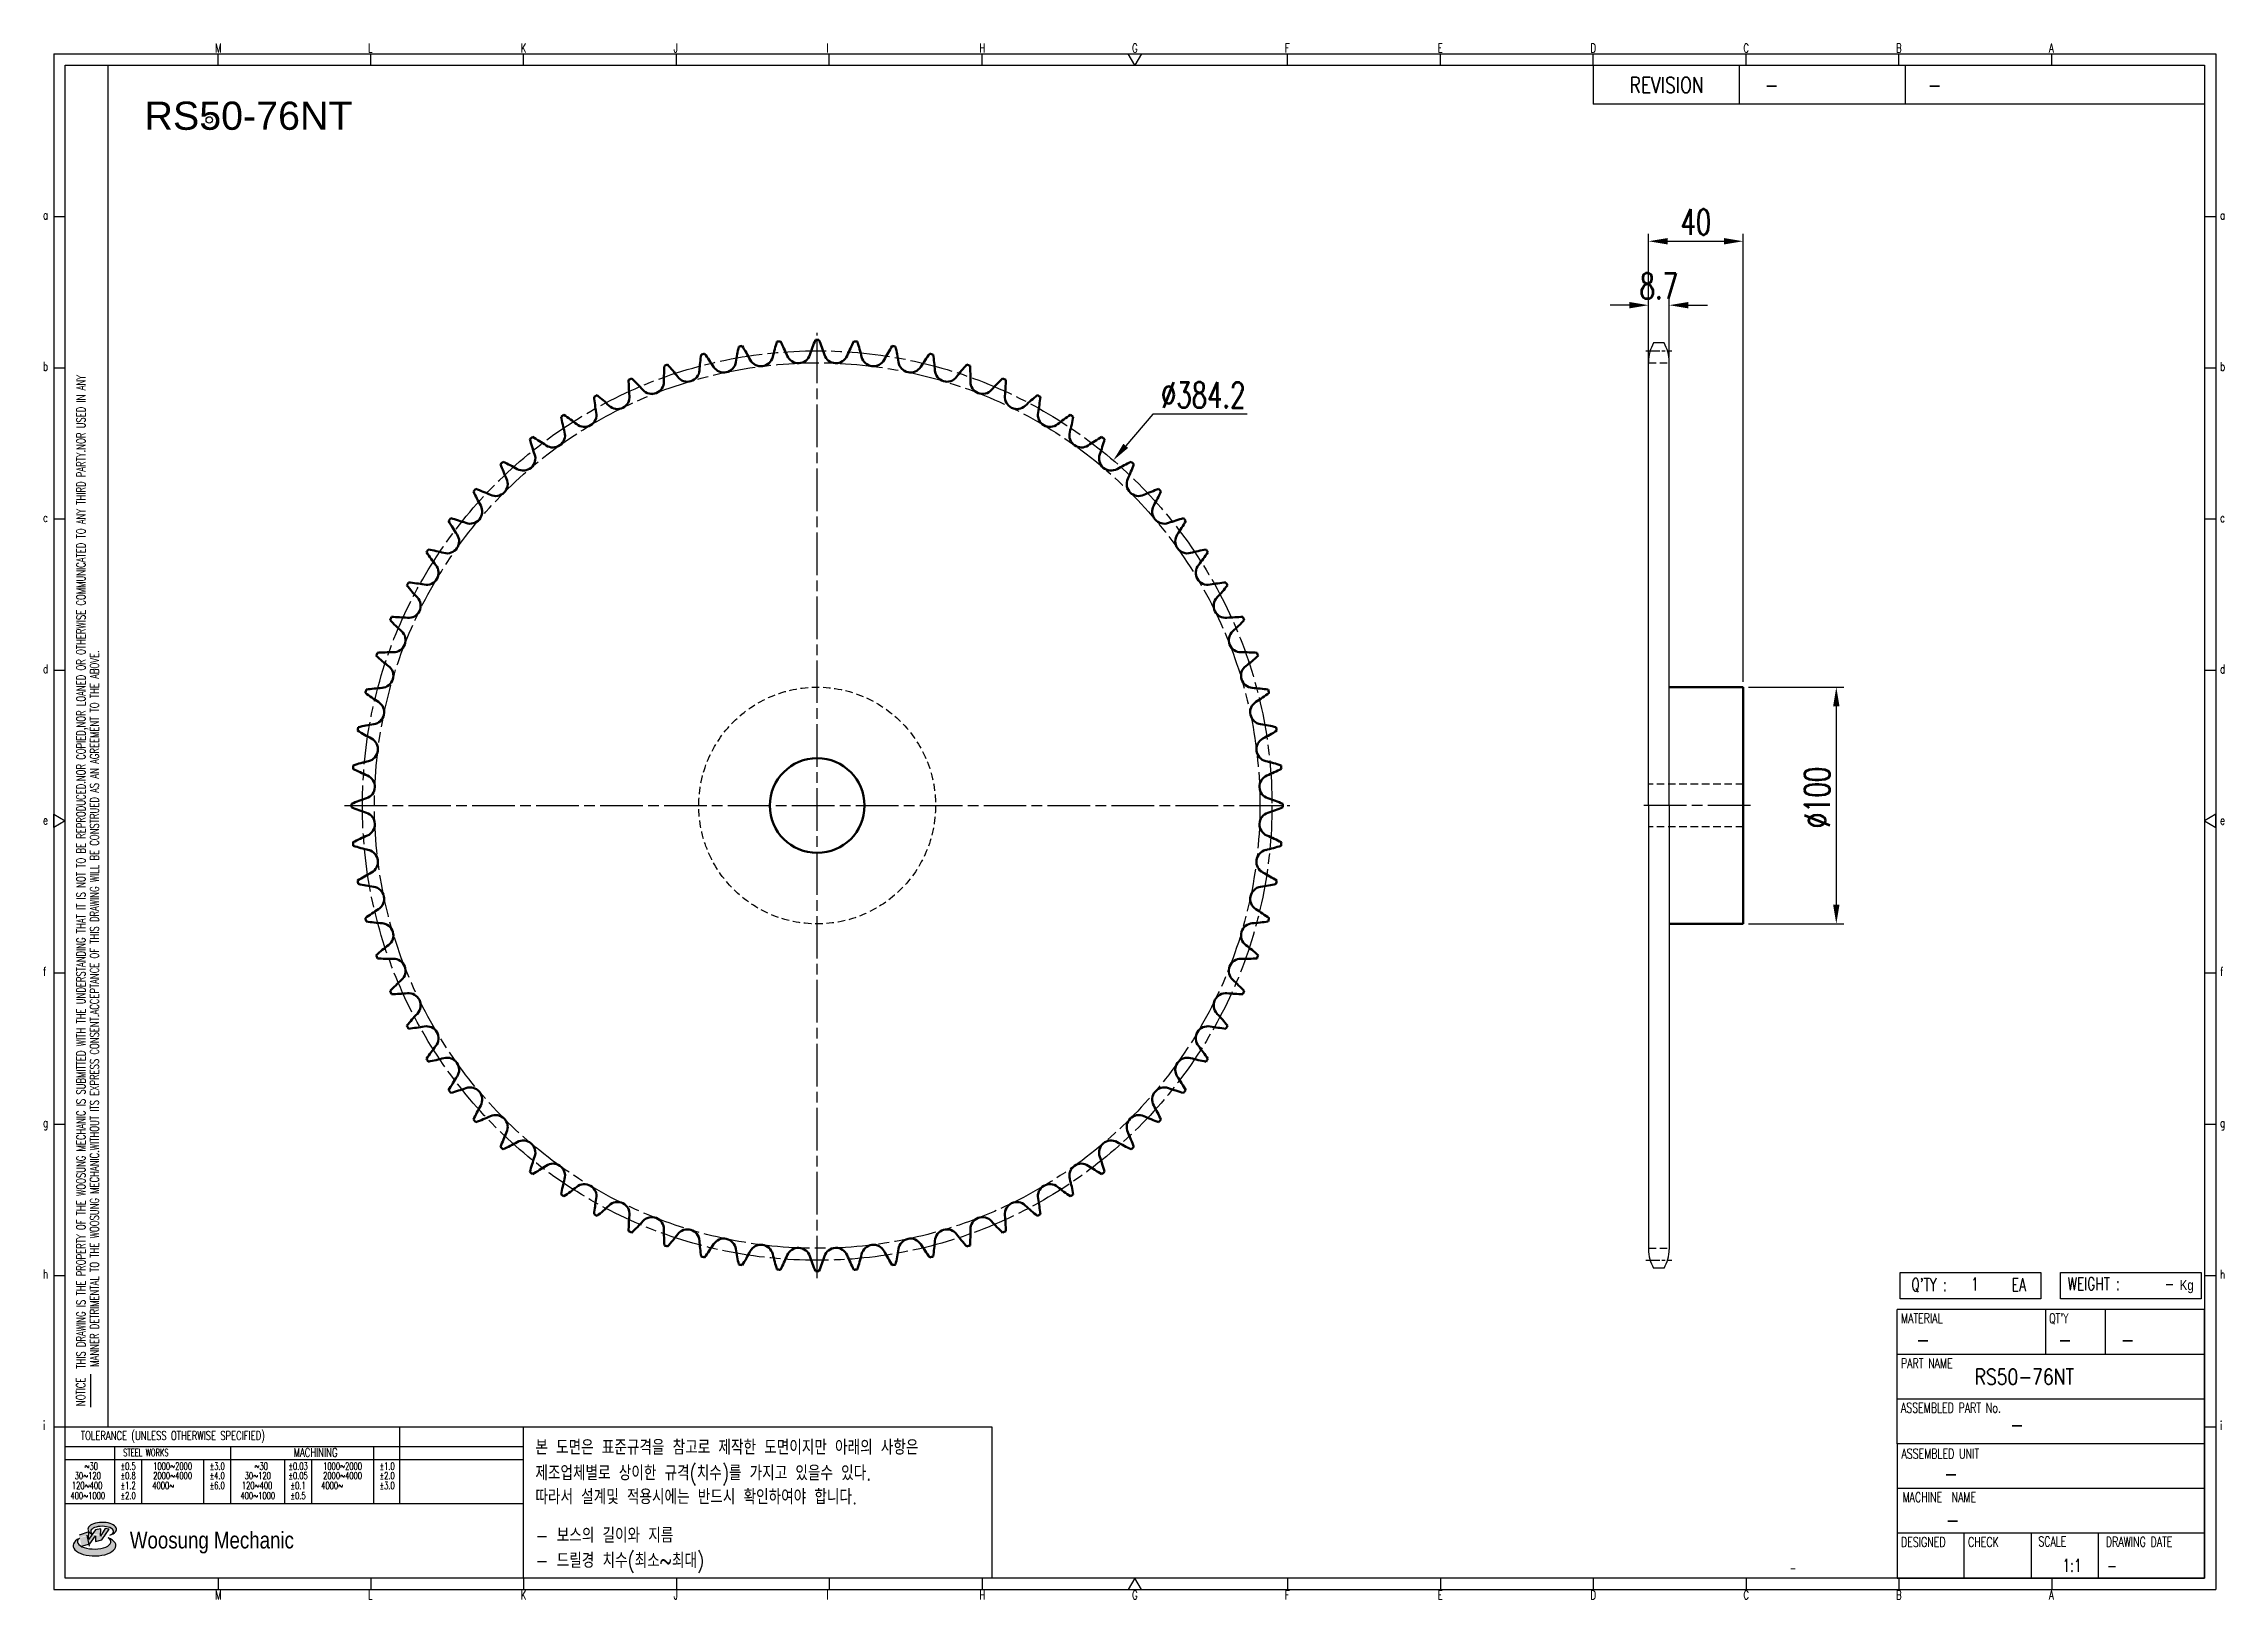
# Model space of a CAD drawing. Header units: millimetres. Extents: x 8305 to 9226, y 4748 to 5405.
import ezdxf
from ezdxf.enums import TextEntityAlignment as Align

# ---------------------------------------------------------------- set-up
doc = ezdxf.new("R2010")
doc.units = ezdxf.units.MM
for name, pattern in [('AM_ISO08W050', [18, 12, -1.5, 3, -1.5]), ('AM_ISO08W050x2', [9, 6, -0.75, 1.5, -0.75]), ('HIDDEN', [9.525, 6.35, -3.175])]:
    doc.linetypes.add(name, pattern=pattern)
for name, color, linetype, lineweight in [('20', 7, 'Continuous', 50), ('22', 30, 'AM_ISO08W050', 25), ('23', 40, 'AM_ISO08W050', 25), ('VIS', 7, 'Continuous', 50)]:
    doc.layers.add(name, color=color, linetype=linetype, lineweight=lineweight)
for name, color, linetype in [('HL', 2, 'HIDDEN'), ('S-DIM', 7, 'Continuous'), ('TITLE', 7, 'Continuous'), ('도면레이아웃', 7, 'Continuous')]:
    doc.layers.add(name, color=color, linetype=linetype)
doc.styles.add('HAN', font='ROMANS.shx', dxfattribs={"width": 0.7, "bigfont": 'whgtxt.shx'})
doc.styles.add('HKD_ST2', font='romans.shx', dxfattribs={"width": 0.7, "height": 4, "bigfont": '@extfont2.shx'})
doc.styles.add('HSG', font='SIMPLEX.shx', dxfattribs={"width": 0.7, "bigfont": 'HSG.shx'})
doc.styles.add('ROMANS', font='romans.shx', dxfattribs={"width": 0.7, "bigfont": 'whgtxt.shx'})
doc.styles.add('SLDTEXTSTYLE4', font='arial.ttf', dxfattribs={"width": 0.8})
doc.styles.get("Standard").update_dxf_attribs({"font": 'arial.ttf'})
doc.dimstyles.new('APP23', dxfattribs={"dimscale": 4.5, "dimtxt": 2.4, "dimasz": 1.8, "dimexe": 0.7, "dimexo": 0.5, "dimgap": 0.6, "dimtad": 1, "dimtoh": 1, "dimdec": 1, "dimrnd": 0.01, "dimzin": 9, "dimdsep": 46, "dimtxsty": 'HSG', "dimcen": 0, "dimclrd": 1, "dimclre": 1, "dimclrt": 256, "dimazin": 2, "dimtp": 1, "dimtm": 1, "dimtfac": 0.5, "dimtdec": 1, "dimtix": 1, "dimtofl": 0, "dimtmove": 0, "dimatfit": 3, "dimfxl": 0, "dimtvp": 1, "dimtolj": 2, "dimlwd": -1, "dimlwe": -1, "dimarcsym": 0})

# ---------------------------------------------------------------- blocks, each defined once
blk = doc.blocks.new('SUYWSHJH')
at = {"layer": '도면레이아웃'}
h = blk.add_hatch(color=10, dxfattribs=at)
h.paths.add_polyline_path([(1.544, 35.177), (1.554, 34.966), (1.779, 35.034), (2.054, 35.422), (1.908, 35.446), (1.728, 35.167), (1.741, 35.439), (1.547, 35.405), (1.292, 35.041), (1.295, 35.33), (0.943, 35.208), (1.03, 34.8), (1.336, 34.885)])
edge = h.paths.add_edge_path()
edge.add_ellipse((1.795, 35.421), major_axis=(-0.53, 0), ratio=0.487785, start_angle=122.36065, end_angle=403.39574)
edge.add_line((1.411, 35.244), (1.419, 35.261))
edge.add_ellipse((1.798, 35.344), major_axis=(-0.423, 0), ratio=0.444396, start_angle=131.58977, end_angle=386.19408, ccw=False)
edge = h.paths.add_edge_path()
edge.add_ellipse((1.512, 34.815), major_axis=(-0.793, 0), ratio=0.480113, start_angle=314.67633, end_angle=590.85213)
edge.add_ellipse((1.501, 34.958), major_axis=(-0.62, 0), ratio=0.43311, start_angle=331.7024, end_angle=574.42495, ccw=False)
for p, q in [((0, 90.118), (80.15, 90.118)), ((0, 90.118), (0, 33.191)), ((6.089, 89.693), (6.089, 90.118)), ((11.753, 89.693), (11.753, 90.118)), ((17.418, 89.693), (17.418, 90.118)), ((23.082, 89.693), (23.082, 90.118)), ((28.746, 89.693), (28.746, 90.118)), ((34.411, 89.693), (34.411, 90.118)), ((45.739, 89.693), (45.739, 90.118)), ((51.404, 89.693), (51.404, 90.118)), ((57.068, 89.693), (57.068, 90.118)), ((62.732, 89.693), (62.732, 90.118)), ((68.397, 89.693), (68.397, 90.118)), ((74.061, 89.693), (74.061, 90.118)), ((80.15, 90.118), (80.15, 33.191)), ((0, 84.085), (0.425, 84.085)), ((79.725, 84.085), (80.15, 84.085)), ((0, 78.478), (0.425, 78.478)), ((79.725, 78.478), (80.15, 78.478)), ((0, 72.87), (0.425, 72.87)), ((79.725, 72.87), (80.15, 72.87)), ((0, 67.262), (0.425, 67.262)), ((79.725, 67.262), (80.15, 67.262)), ((0, 56.047), (0.425, 56.047)), ((79.725, 56.047), (80.15, 56.047)), ((0, 50.439), (0.425, 50.439)), ((79.725, 50.439), (80.15, 50.439)), ((0, 44.832), (0.425, 44.832)), ((79.725, 44.832), (80.15, 44.832)), ((1.377, 39.947), (1.377, 41.174)), ((0, 39.224), (0.425, 39.224)), ((79.725, 39.224), (80.15, 39.224)), ((0, 33.191), (80.15, 33.191)), ((6.089, 33.616), (6.089, 33.191)), ((11.753, 33.616), (11.753, 33.191)), ((17.418, 33.616), (17.418, 33.191)), ((23.082, 33.616), (23.082, 33.191)), ((28.746, 33.616), (28.746, 33.191)), ((34.411, 33.616), (34.411, 33.191)), ((45.739, 33.616), (45.739, 33.191)), ((51.404, 33.616), (51.404, 33.191)), ((57.068, 33.616), (57.068, 33.191)), ((62.732, 33.616), (62.732, 33.191)), ((68.397, 33.616), (68.397, 33.191)), ((74.061, 33.616), (74.061, 33.191))]:
    blk.add_line(p, q)
at = {"color": 2}
for p, q in [((2.017, 39.224), (2.017, 89.693)), ((0.425, 39.224), (17.418, 39.224)), ((12.816, 39.224), (12.816, 36.382)), ((17.418, 33.616), (17.418, 39.224)), ((0.425, 38.487), (17.418, 38.487)), ((0.425, 38.012), (17.418, 38.012)), ((2.257, 38.487), (2.257, 36.382)), ((3.257, 38.012), (3.257, 36.382)), ((5.557, 38.012), (5.557, 36.382)), ((6.557, 38.5), (6.557, 36.382)), ((8.557, 38.012), (8.557, 36.382)), ((9.557, 38.026), (9.557, 36.382)), ((11.857, 38.487), (11.857, 36.382)), ((0.425, 36.382), (17.418, 36.382))]:
    blk.add_line(p, q, dxfattribs=at)
at = {"color": 6, "ltscale": 0.5}
for p, q in [((57.068, 89.693), (57.068, 88.246)), ((62.47, 89.693), (62.47, 88.246)), ((68.635, 89.693), (68.635, 88.246)), ((79.725, 88.246), (57.068, 88.246)), ((68.336, 38.59), (68.336, 43.563)), ((79.725, 43.563), (68.336, 43.563)), ((73.827, 43.563), (73.827, 41.905)), ((76.037, 43.563), (76.037, 41.905)), ((79.725, 38.59), (79.725, 43.563)), ((79.725, 41.905), (68.336, 41.905)), ((79.725, 40.248), (68.336, 40.248)), ((68.336, 38.59), (68.336, 33.616)), ((79.725, 38.59), (68.336, 38.59)), ((79.725, 33.616), (79.725, 38.59)), ((79.725, 36.932), (68.336, 36.932)), ((79.725, 35.274), (68.336, 35.274)), ((70.822, 33.616), (70.822, 35.274)), ((73.309, 33.616), (73.309, 35.274)), ((75.796, 33.616), (75.796, 35.274)), ((68.336, 33.616), (79.725, 33.616))]:
    blk.add_line(p, q, dxfattribs=at)
for points in [[(40.075, 89.693), (39.83, 90.118), (40.32, 90.118)], [(0.425, 89.693), (79.725, 89.693), (79.725, 33.616), (0.425, 33.616)], [(0.425, 61.679), (0, 61.433), (0, 61.924)], [(79.725, 61.679), (80.15, 61.433), (80.15, 61.924)], [(40.075, 33.616), (39.83, 33.191), (40.32, 33.191)]]:
    blk.add_lwpolyline(points, close=True)
at = {"layer": 'TITLE', "color": 20}
for p, q in [((68.449, 43.961), (68.449, 44.936)), ((68.449, 44.936), (73.654, 44.936)), ((73.654, 44.936), (73.654, 43.961)), ((74.39, 43.961), (74.39, 44.936)), ((74.39, 44.936), (79.595, 44.936)), ((79.595, 44.936), (79.595, 43.961)), ((73.654, 43.961), (68.449, 43.961)), ((79.595, 43.961), (74.39, 43.961))]:
    blk.add_line(p, q, dxfattribs=at)
at = {"layer": '도면레이아웃'}
for p, q in [((1.295, 35.33), (0.943, 35.208)), ((1.03, 34.8), (1.336, 34.885)), ((1.224, 35.208), (1.311, 34.8)), ((1.224, 35.208), (1.224, 35.208)), ((1.547, 35.405), (1.292, 35.041)), ((1.292, 35.041), (1.295, 35.33)), ((1.336, 34.885), (1.544, 35.177)), ((1.419, 35.261), (1.411, 35.244)), ((1.544, 35.177), (1.554, 34.966)), ((1.741, 35.439), (1.547, 35.405)), ((1.554, 34.966), (1.779, 35.034)), ((1.908, 35.446), (1.728, 35.167)), ((1.728, 35.167), (1.741, 35.439)), ((1.779, 35.034), (2.054, 35.422)), ((2.054, 35.422), (1.908, 35.446))]:
    blk.add_line(p, q, dxfattribs=at)
for centre, major_axis, ratio, start_param, end_param in [((1.795, 35.421), (-0.53, 0), 0.487785, 2.135596, 7.040584), ((1.512, 34.815), (-0.793, 0), 0.480113, 5.492138, 10.312315), ((1.501, 34.958), (-0.62, 0), 0.43311, 5.789299, 10.025607), ((1.798, 35.344), (-0.423, 0), 0.444396, 2.296675, 6.740358)]:
    blk.add_ellipse(centre, major_axis=major_axis, ratio=ratio, start_param=start_param, end_param=end_param, dxfattribs=at)
at = {"color": 4, "style": 'HKD_ST2', "width": 0.7}
for s, p in [('M', (5.988, 90.164)), ('L', (11.652, 90.164)), ('K', (17.316, 90.164)), ('J', (22.981, 90.164)), ('I', (28.645, 90.164)), ('H', (34.309, 90.164)), ('G', (39.974, 90.164)), ('F', (45.638, 90.164)), ('E', (51.302, 90.164)), ('D', (56.967, 90.164)), ('C', (62.631, 90.164)), ('B', (68.295, 90.164)), ('A', (73.96, 90.164)), ('a', (-0.395, 83.976)), ('a', (80.305, 83.97)), ('b', (-0.395, 78.368)), ('b', (80.305, 78.362)), ('c', (-0.395, 72.76)), ('c', (80.305, 72.754)), ('d', (-0.395, 67.153)), ('d', (80.305, 67.147)), ('e', (-0.395, 61.545)), ('e', (80.305, 61.539)), ('f', (-0.395, 55.937)), ('f', (80.305, 55.931)), ('g', (-0.395, 50.33)), ('g', (80.305, 50.324)), ('h', (-0.395, 44.722)), ('h', (80.305, 44.716)), ('i', (-0.395, 39.114)), ('i', (80.305, 39.108)), ('M', (5.988, 32.824)), ('L', (11.652, 32.824)), ('K', (17.316, 32.824)), ('J', (22.981, 32.824)), ('I', (28.645, 32.824)), ('H', (34.309, 32.824)), ('G', (39.974, 32.824)), ('F', (45.638, 32.824)), ('E', (51.302, 32.824)), ('D', (56.967, 32.824)), ('C', (62.631, 32.824)), ('B', (68.295, 32.824)), ('A', (73.96, 32.824))]:
    blk.add_text(s, height=0.326, dxfattribs=at).set_placement(p)
for s, height, style, width, p in [('REVISION', 0.5806, 'HAN', 0.8, (58.415, 88.664)), ('-', 0.581, 'HAN', 0.8, (63.426, 88.664)), ('-', 0.581, 'HAN', 0.8, (69.468, 88.664)), ("Q'TY : ", 0.4746, 'HKD_ST2', 0.7, (68.857, 44.253)), ('1', 0.475, 'HKD_ST2', 0.7, (71.071, 44.275)), ('EA', 0.4746, 'HKD_ST2', 0.7, (72.578, 44.253)), ('WEIGHT : ', 0.4746, 'HKD_ST2', 0.7, (74.65, 44.286)), ('-', 0.581, 'HAN', 0.8, (69.029, 42.157)), ('-', 0.581, 'HAN', 0.8, (74.289, 42.157)), ('-', 0.581, 'HAN', 0.8, (76.623, 42.157)), ('-', 0.581, 'HAN', 0.8, (72.515, 39.013)), ('-', 0.581, 'HAN', 0.8, (70.067, 37.189)), ('-', 0.581, 'HAN', 0.8, (70.126, 35.48)), ('1:1', 0.4746, 'HKD_ST2', 0.7, (74.458, 33.848)), ('-', 0.475, 'HKD_ST2', 0.7, (76.112, 33.837))]:
    blk.add_text(s, height=height, dxfattribs=dict(style=style, width=width)).set_placement(p)
at = {"color": 6, "style": 'HKD_ST2', "width": 0.7}
for s, p in [(' THIS DRAWING IS THE PROPERTY OF THE WOOSUNG MECHANIC IS SUBMITTED WITH THE UNDERSTANDING THAT IT IS NOT TO BE REPRODUCED.NOR COPIED,NOR LOANED OR OTHERWISE COMMUNICATED TO ANY THIRD PARTY.NOR USED IN ANY', (1.173, 41.217)), ('MANNER DETRIMENTAL TO THE WOOSUNG MECHANIC.WITHOUT ITS EXPRESS CONSENT.ACCEPTANCE OF THIS DRAWING WILL BE CONSTRUED AS AN AGREEMENT TO THE ABOVE.', (1.672, 41.447))]:
    blk.add_text(s, height=0.326266, rotation=90, dxfattribs=at).set_placement(p)
at = {"style": 'HKD_ST2', "width": 0.7}
blk.add_text('-', height=0.475, dxfattribs=at).set_placement((78.613, 44.286), align=Align.RIGHT)
at = {"color": 4, "style": 'HKD_ST2', "width": 0.7}
for s, height, p in [('MATERIAL', 0.3651, (68.474, 43.425)), ("QT'Y", 0.3651, (73.965, 43.425)), ('PART NAME', 0.3651, (68.474, 41.756)), ('ASSEMBLED PART No.', 0.36511, (68.474, 40.109)), ('ASSEMBLED UNIT', 0.36511, (68.49, 38.408)), ('MACHINE  NAME', 0.36511, (68.532, 36.794)), ('DESIGNED', 0.3651, (68.474, 35.136)), ('CHECK', 0.3651, (70.961, 35.136)), ('SCALE', 0.3651, (73.566, 35.153)), ('DRAWING DATE', 0.36511, (76.071, 35.141))]:
    blk.add_text(s, height=height, dxfattribs=at).set_placement(p, align=Align.TOP_LEFT)
at = {"style": 'HKD_ST2', "width": 0.7}
blk.add_text('NOTICE', height=0.3263, rotation=90, dxfattribs=at).set_placement((1.163, 39.988))
for s, height, style, width, p in [('TOLERANCE (UNLESS OTHERWISE SPECIFIED)', 0.32627, 'HKD_ST2', 0.7, (4.417, 38.896)), ('-', 0.326, 'ROMANS', 0.65, (64.469, 33.975))]:
    blk.add_text(s, height=height, dxfattribs=dict(style=style, width=width)).set_placement(p, align=Align.MIDDLE_CENTER)
at = {"color": 4, "style": 'HKD_ST2', "width": 0.7}
for s, height, p in [('STEEL WORKS', 0.26101, (3.416, 38.268)), ('MACHINING', 0.3263, (9.707, 38.27)), ('%%P0.5', 0.261, (2.757, 37.762)), ('%%P0.8', 0.261, (2.757, 37.411)), ('%%P3.0', 0.261, (6.057, 37.762)), ('%%P4.0', 0.261, (6.057, 37.411)), ('%%P0.03', 0.261, (9.057, 37.762)), ('%%P0.05', 0.261, (9.057, 37.411)), ('%%P1.0', 0.261, (12.357, 37.762)), ('%%P2.0', 0.261, (12.357, 37.411)), ('%%P1.2', 0.261, (2.757, 37.045)), ('%%P2.0', 0.261, (2.757, 36.67)), ('%%P6.0', 0.261, (6.057, 37.045)), ('%%P0.1', 0.261, (9.057, 37.045)), ('%%P0.5', 0.261, (9.057, 36.67)), ('%%P3.0', 0.261, (12.357, 37.045))]:
    blk.add_text(s, height=height, dxfattribs=at).set_placement(p, align=Align.MIDDLE)
for s, height, p in [('30%%126120', 0.261, (1.263, 37.411)), ('%%12630', 0.261, (1.389, 37.762)), ('2000%%1264000', 0.26101, (4.407, 37.411)), ('1000%%1262000', 0.26101, (4.407, 37.762)), ('30%%126120', 0.261, (7.563, 37.411)), ('%%12630', 0.261, (7.689, 37.762)), ('2000%%1264000', 0.26101, (10.707, 37.411)), ('1000%%1262000', 0.26101, (10.707, 37.762)), ('400%%1261000', 0.26101, (1.263, 36.67)), ('120%%126400', 0.26101, (1.237, 37.045)), ('4000%%126', 0.261, (4.061, 37.045)), ('400%%1261000', 0.26101, (7.563, 36.67)), ('120%%126400', 0.26101, (7.537, 37.045)), ('4000%%126', 0.261, (10.321, 37.045))]:
    blk.add_text(s, height=height, dxfattribs=at).set_placement(p, align=Align.MIDDLE_CENTER)
at = {"color": 1, "style": 'SLDTEXTSTYLE4', "width": 0.8}
blk.add_text('Woosung Mechanic', height=0.61957, dxfattribs=at).set_placement((2.822, 34.711))
at = {"layer": 'TITLE', "width": 0.8}
blk.add_text('Kg', height=0.3789, dxfattribs=at).set_placement((78.807, 44.286))
blk = doc.blocks.new('*D2')
at = {"layer": 'Defpoints', "color": 0, "transparency": 16777216}
for p in [(8756.96, 5228.63), (8506.84, 4937.07)]:
    blk.add_point(p, dxfattribs=at)
at = {"layer": 'S-DIM', "color": 1, "transparency": 16777216}
for p, q in [((8773.71, 5248.17), (8762.23, 5234.78)), ((8813.49, 5248.17), (8773.71, 5248.17))]:
    blk.add_line(p, q, dxfattribs=at)
blk.add_solid([(8761.21, 5235.66), (8763.26, 5233.9), (8756.96, 5228.63)], dxfattribs=at)
at = {"layer": 'S-DIM', "transparency": 16777216, "insert": (8794.95, 5256.27), "char_height": 10.8, "attachment_point": 5, "style": 'HSG'}
blk.add_mtext('\\A2;∅384.2', dxfattribs=at)
blk = doc.blocks.new('*D3')
at = {"layer": 'Defpoints', "color": 0, "transparency": 16777216}
for p in [(8991.73, 5294.18), (8991.73, 5269.84), (8983.03, 5265.74)]:
    blk.add_point(p, dxfattribs=at)
at = {"layer": 'S-DIM', "color": 1, "transparency": 16777216}
for p, q in [((8983.03, 5267.99), (8983.03, 5297.33)), ((8991.73, 5272.09), (8991.73, 5297.33)), ((8974.93, 5294.18), (8966.83, 5294.18)), ((8999.83, 5294.18), (9007.93, 5294.18))]:
    blk.add_line(p, q, dxfattribs=at)
for points in [[(8974.93, 5295.53), (8974.93, 5292.83), (8983.03, 5294.18)], [(8999.83, 5295.53), (8999.83, 5292.83), (8991.73, 5294.18)]]:
    blk.add_solid(points, dxfattribs=at)
at = {"layer": 'S-DIM', "transparency": 16777216, "insert": (8987.38, 5302.28), "char_height": 10.8, "attachment_point": 5, "style": 'HSG'}
blk.add_mtext('\\A2;8.7', dxfattribs=at)
blk = doc.blocks.new('*D4')
at = {"layer": 'Defpoints', "color": 0, "transparency": 16777216}
for p in [(9023.03, 5321.18), (8983.03, 5265.74), (9023.03, 5132.85)]:
    blk.add_point(p, dxfattribs=at)
at = {"layer": 'S-DIM', "color": 1, "transparency": 16777216}
for p, q in [((8983.03, 5267.99), (8983.03, 5324.33)), ((9023.03, 5135.1), (9023.03, 5324.33)), ((8991.13, 5321.18), (9014.93, 5321.18))]:
    blk.add_line(p, q, dxfattribs=at)
for points in [[(8991.13, 5322.53), (8991.13, 5319.83), (8983.03, 5321.18)], [(9014.93, 5322.53), (9014.93, 5319.83), (9023.03, 5321.18)]]:
    blk.add_solid(points, dxfattribs=at)
at = {"layer": 'S-DIM', "transparency": 16777216, "insert": (9003.03, 5329.28), "char_height": 10.8, "attachment_point": 5, "style": 'HSG'}
blk.add_mtext('\\A2;40', dxfattribs=at)
blk = doc.blocks.new('*D5')
at = {"layer": 'Defpoints', "color": 0, "transparency": 16777216}
for p in [(9023.03, 5132.85), (9023.03, 5032.85), (9062.35, 5032.85)]:
    blk.add_point(p, dxfattribs=at)
at = {"layer": 'S-DIM', "color": 1, "transparency": 16777216}
for p, q in [((9025.28, 5132.85), (9065.5, 5132.85)), ((9062.35, 5124.75), (9062.35, 5040.95)), ((9025.28, 5032.85), (9065.5, 5032.85))]:
    blk.add_line(p, q, dxfattribs=at)
for points in [[(9061, 5124.75), (9063.7, 5124.75), (9062.35, 5132.85)], [(9061, 5040.95), (9063.7, 5040.95), (9062.35, 5032.85)]]:
    blk.add_solid(points, dxfattribs=at)
at = {"layer": 'S-DIM', "transparency": 16777216, "insert": (9054.25, 5086.25), "char_height": 10.8, "attachment_point": 5, "rotation": 90, "style": 'HSG'}
blk.add_mtext('\\A2;%%c100', dxfattribs=at)

msp = doc.modelspace()

# ---------------------------------------------------------------- linework, layer by layer
for p, q in [((8989.61, 5278.24), (8985.16, 5278.24)), ((8983.03, 5082.85), (8983.03, 5270.3)), ((8991.73, 5082.85), (8991.73, 5270.3)), ((8983.03, 5082.85), (8983.03, 4895.4)), ((8991.73, 5082.85), (8991.73, 4895.4)), ((8989.61, 4887.47), (8985.16, 4887.47))]:
    msp.add_line(p, q)
at = {"color": 4}
msp.add_lwpolyline([(8507.91, 4820.5), (8705.72, 4820.5), (8705.72, 4756.6), (8507.91, 4756.6)], close=True, dxfattribs=at)
msp.add_circle((8375.14, 5372.4), 1.38)
for centre, start, end in [((8998.91, 5270.3), 150, 180), ((8975.86, 5270.3), 0, 30), ((8998.91, 4895.4), 180, 210), ((8975.86, 4895.4), 330, 0)]:
    msp.add_arc(centre, 15.87, start, end)
at = {"layer": '20'}
msp.add_circle((8631.9, 5082.85), 20, dxfattribs=at)
for centre, radius, start, end in [((8705.6, 5250.13), 95.1, 162.45691, 166.51316), ((8631.9, 5082.85), 196.67, 94.52236, 94.95132), ((8531.67, 5235.72), 95.1, 22.96053, 27.01677), ((8719.16, 5243.47), 95.1, 157.72007, 161.77632), ((8631.9, 5082.85), 196.67, 89.78552, 90.21448), ((8544.64, 5243.47), 95.1, 18.22368, 22.27993), ((8732.12, 5235.72), 95.1, 152.98323, 157.03947), ((8631.9, 5082.85), 196.67, 85.04868, 85.47764), ((8558.2, 5250.13), 95.1, 13.48684, 17.54309), ((8631.9, 5082.85), 196.67, 108.73289, 109.16185), ((8497.21, 5206.43), 95.1, 37.17105, 41.2273), ((8677.06, 5259.98), 95.1, 171.93059, 175.98684), ((8631.9, 5082.85), 196.67, 103.99605, 104.42501), ((8507.88, 5217.13), 95.1, 32.43421, 36.49046), ((8592.47, 5270.89), 5.13, 212.43421, 351.25), ((8691.53, 5255.64), 95.1, 167.19375, 171.25), ((8631.9, 5082.85), 196.67, 99.2592, 99.68817), ((8519.39, 5226.92), 95.1, 27.69737, 31.75362), ((8608.13, 5273.5), 5.13, 207.69737, 346.51316), ((8623.96, 5274.81), 5.13, 202.96053, 341.77632), ((8639.84, 5274.81), 5.13, 198.22368, 337.03947), ((8655.66, 5273.5), 5.13, 193.48684, 332.30263), ((8744.41, 5226.92), 95.1, 148.24638, 152.30263), ((8631.9, 5082.85), 196.67, 80.31183, 80.7408), ((8572.26, 5255.64), 95.1, 8.75, 12.80625), ((8671.32, 5270.89), 5.13, 188.75, 327.56579), ((8755.92, 5217.13), 95.1, 143.50954, 147.56579), ((8631.9, 5082.85), 196.67, 75.57499, 76.00395), ((8586.74, 5259.98), 95.1, 4.01316, 8.06941), ((8766.58, 5206.43), 95.1, 138.7727, 142.82895), ((8631.9, 5082.85), 196.67, 70.83815, 71.26711), ((8631.9, 5082.85), 196.67, 113.46973, 113.89869), ((8647.29, 5264.99), 95.1, 181.40428, 185.46053), ((8487.47, 5194.89), 95.1, 41.90789, 45.96414), ((8562.06, 5261.84), 5.13, 221.90789, 0.72368), ((8662.28, 5263.1), 95.1, 176.66744, 180.72368), ((8577.08, 5266.99), 5.13, 217.17105, 355.98684), ((8686.72, 5266.99), 5.13, 184.01316, 322.82895), ((8601.52, 5263.1), 95.1, 359.27632, 3.33256), ((8701.74, 5261.84), 5.13, 179.27632, 318.09211), ((8776.33, 5194.89), 95.1, 134.03586, 138.09211), ((8631.9, 5082.85), 196.67, 66.10131, 66.53027), ((8616.5, 5264.99), 95.1, 354.53947, 358.59572), ((8631.9, 5082.85), 196.67, 118.20657, 118.63553), ((8632.2, 5265.64), 95.1, 186.14112, 190.19737), ((8478.71, 5182.58), 95.1, 46.64474, 50.70098), ((8547.52, 5255.46), 5.13, 226.64474, 5.46053), ((8716.28, 5255.46), 5.13, 174.53947, 313.35526), ((8785.09, 5182.58), 95.1, 129.29902, 133.35526), ((8631.9, 5082.85), 196.67, 61.36447, 61.79343), ((8631.6, 5265.64), 95.1, 349.80263, 353.85888), ((8631.9, 5082.85), 196.67, 122.94341, 123.37238), ((8617.1, 5265.04), 95.1, 190.87796, 194.93421), ((8471, 5169.59), 95.1, 51.38158, 55.43783), ((8533.55, 5247.9), 5.13, 231.38158, 10.19737), ((8730.24, 5247.9), 5.13, 169.80263, 308.61842), ((8792.8, 5169.59), 95.1, 124.56217, 128.61842), ((8646.69, 5265.04), 95.1, 345.06579, 349.12204), ((8631.9, 5082.85), 196.67, 56.62762, 57.05659), ((8631.9, 5082.85), 196.67, 127.68026, 128.10922), ((8602.11, 5263.2), 95.1, 195.61481, 199.67105), ((8464.38, 5156.01), 95.1, 56.11842, 60.17467), ((8520.26, 5239.21), 5.13, 236.11842, 14.93421), ((8743.54, 5239.21), 5.13, 165.06579, 303.88158), ((8799.41, 5156.01), 95.1, 119.82533, 123.88158), ((8661.69, 5263.2), 95.1, 340.32895, 344.38519), ((8631.9, 5082.85), 196.67, 51.89078, 52.31974), ((8631.9, 5082.85), 196.67, 132.4171, 132.84606), ((8587.31, 5260.12), 95.1, 200.35165, 204.40789), ((8458.91, 5141.92), 95.1, 60.85526, 64.91151), ((8507.73, 5229.46), 5.13, 240.85526, 19.67105), ((8756.07, 5229.46), 5.13, 160.32895, 299.14474), ((8804.88, 5141.92), 95.1, 115.08849, 119.14474), ((8676.48, 5260.12), 95.1, 335.59211, 339.64835), ((8631.9, 5082.85), 196.67, 47.15394, 47.5829), ((8631.9, 5082.85), 196.67, 137.15394, 137.5829), ((8572.83, 5255.84), 95.1, 205.08849, 209.14474), ((8454.63, 5127.44), 95.1, 65.59211, 69.64835), ((8496.04, 5218.71), 5.13, 245.59211, 24.40789), ((8767.75, 5218.71), 5.13, 155.59211, 294.40789), ((8809.17, 5127.44), 95.1, 110.35165, 114.40789), ((8690.97, 5255.84), 95.1, 330.85526, 334.91151), ((8631.9, 5082.85), 196.67, 42.4171, 42.84606), ((8631.9, 5082.85), 196.67, 141.89078, 142.31974), ((8451.55, 5112.64), 95.1, 70.32895, 74.38519), ((8485.29, 5207.02), 5.13, 250.32895, 29.14474), ((8778.51, 5207.02), 5.13, 150.85526, 289.67105), ((8812.24, 5112.64), 95.1, 105.61481, 109.67105), ((8631.9, 5082.85), 196.67, 37.68026, 38.10922), ((8475.54, 5194.49), 5.13, 255.06579, 33.88158), ((8558.74, 5250.37), 95.1, 209.82533, 213.88158), ((8788.26, 5194.49), 5.13, 146.11842, 284.93421), ((8705.05, 5250.37), 95.1, 326.11842, 330.17467), ((8631.9, 5082.85), 196.67, 146.62762, 147.05659), ((8545.16, 5243.75), 95.1, 214.56217, 218.61842), ((8449.71, 5097.65), 95.1, 75.06579, 79.12204), ((8814.09, 5097.65), 95.1, 100.87796, 104.93421), ((8718.63, 5243.75), 95.1, 321.38158, 325.43783), ((8631.9, 5082.85), 196.67, 32.94341, 33.37238), ((8631.9, 5082.85), 196.67, 151.36447, 151.79343), ((8449.11, 5082.55), 95.1, 79.80263, 83.85888), ((8466.85, 5181.2), 5.13, 259.80263, 38.61842), ((8796.94, 5181.2), 5.13, 141.38158, 280.19737), ((8814.69, 5082.55), 95.1, 96.14112, 100.19737), ((8631.9, 5082.85), 196.67, 28.20657, 28.63553), ((8532.17, 5236.04), 95.1, 219.29902, 223.35526), ((8459.29, 5167.23), 5.13, 264.53947, 43.35526), ((8804.5, 5167.23), 5.13, 136.64474, 275.46053), ((8731.62, 5236.04), 95.1, 316.64474, 320.70098), ((8631.9, 5082.85), 196.67, 156.10131, 156.53027), ((8519.86, 5227.28), 95.1, 224.03586, 228.09211), ((8449.76, 5067.46), 95.1, 84.53947, 88.59572), ((8814.04, 5067.46), 95.1, 91.40428, 95.46053), ((8743.93, 5227.28), 95.1, 311.90789, 315.96414), ((8631.9, 5082.85), 196.67, 23.46973, 23.89869), ((8452.91, 5152.69), 5.13, 269.27632, 48.09211), ((8810.88, 5152.69), 5.13, 131.90789, 270.72368), ((8631.9, 5082.85), 196.67, 160.83815, 161.26711), ((8508.32, 5217.54), 95.1, 228.7727, 232.82895), ((8451.65, 5052.47), 95.1, 89.27632, 93.33256), ((8447.76, 5137.67), 5.13, 274.01316, 52.82895), ((8816.04, 5137.67), 5.13, 127.17105, 265.98684), ((8812.15, 5052.47), 95.1, 86.66744, 90.72368), ((8755.48, 5217.54), 95.1, 307.17105, 311.2273), ((8631.9, 5082.85), 196.67, 18.73289, 19.16185), ((8631.9, 5082.85), 196.67, 165.57499, 166.00395), ((8454.77, 5037.69), 95.1, 94.01316, 98.06941), ((8809.02, 5037.69), 95.1, 81.93059, 85.98684), ((8631.9, 5082.85), 196.67, 13.99605, 14.42501), ((8497.62, 5206.87), 95.1, 233.50954, 237.56579), ((8443.86, 5122.28), 5.13, 278.75, 57.56579), ((8819.93, 5122.28), 5.13, 122.43421, 261.25), ((8766.18, 5206.87), 95.1, 302.43421, 306.49046), ((8631.9, 5082.85), 196.67, 170.31183, 170.7408), ((8487.83, 5195.36), 95.1, 238.24638, 242.30263), ((8459.11, 5023.22), 95.1, 98.75, 102.80625), ((8804.69, 5023.22), 95.1, 77.19375, 81.25), ((8775.96, 5195.36), 95.1, 297.69737, 301.75362), ((8631.9, 5082.85), 196.67, 9.2592, 9.68817), ((8441.25, 5106.62), 5.13, 283.48684, 62.30263), ((8822.55, 5106.62), 5.13, 117.69737, 256.51316), ((8631.9, 5082.85), 196.67, 175.04868, 175.47764), ((8479.03, 5183.08), 95.1, 242.98323, 247.03947), ((8464.62, 5009.15), 95.1, 103.48684, 107.54309), ((8439.94, 5090.79), 5.13, 288.22368, 67.03947), ((8823.86, 5090.79), 5.13, 112.96053, 251.77632), ((8799.17, 5009.15), 95.1, 72.45691, 76.51316), ((8784.76, 5183.08), 95.1, 292.96053, 297.01677), ((8631.9, 5082.85), 196.67, 4.52236, 4.95132), ((8471.28, 4995.59), 95.1, 108.22368, 112.27993), ((8792.51, 4995.59), 95.1, 67.72007, 71.77632), ((8631.9, 5082.85), 196.67, 179.78552, 180.21448), ((8471.28, 5170.11), 95.1, 247.72007, 251.77632), ((8439.94, 5074.91), 5.13, 292.96053, 71.77632), ((8823.86, 5074.91), 5.13, 108.22368, 247.03947), ((8792.51, 5170.11), 95.1, 288.22368, 292.27993), ((8631.9, 5082.85), 196.67, 359.78552, 0.21448), ((8479.03, 4982.63), 95.1, 112.96053, 117.01677), ((8631.9, 5082.85), 196.67, 184.52236, 184.95132), ((8784.76, 4982.63), 95.1, 62.98323, 67.03947), ((8631.9, 5082.85), 196.67, 355.04868, 355.47764), ((8464.62, 5156.55), 95.1, 252.45691, 256.51316), ((8441.25, 5059.09), 5.13, 297.69737, 76.51316), ((8822.55, 5059.09), 5.13, 103.48684, 242.30263), ((8799.17, 5156.55), 95.1, 283.48684, 287.54309), ((8487.83, 4970.34), 95.1, 117.69737, 121.75362), ((8631.9, 5082.85), 196.67, 189.2592, 189.68817), ((8459.11, 5142.49), 95.1, 257.19375, 261.25), ((8443.86, 5043.43), 5.13, 302.43421, 81.25), ((8819.93, 5043.43), 5.13, 98.75, 237.56579), ((8804.69, 5142.49), 95.1, 278.75, 282.80625), ((8775.96, 4970.34), 95.1, 58.24638, 62.30263), ((8631.9, 5082.85), 196.67, 350.31183, 350.7408), ((8497.62, 4958.83), 95.1, 122.43421, 126.49046), ((8766.18, 4958.83), 95.1, 53.50954, 57.56579), ((8631.9, 5082.85), 196.67, 193.99605, 194.42501), ((8454.77, 5128.01), 95.1, 261.93059, 265.98684), ((8447.76, 5028.03), 5.13, 307.17105, 85.98684), ((8816.04, 5028.03), 5.13, 94.01316, 232.82895), ((8809.02, 5128.01), 95.1, 274.01316, 278.06941), ((8631.9, 5082.85), 196.67, 345.57499, 346.00395), ((8508.32, 4948.17), 95.1, 127.17105, 131.2273), ((8755.48, 4948.17), 95.1, 48.7727, 52.82895), ((8631.9, 5082.85), 196.67, 198.73289, 199.16185), ((8451.65, 5113.23), 95.1, 266.66744, 270.72368), ((8452.91, 5013.01), 5.13, 311.90789, 90.72368), ((8810.88, 5013.01), 5.13, 89.27632, 228.09211), ((8812.15, 5113.23), 95.1, 269.27632, 273.33256), ((8631.9, 5082.85), 196.67, 340.83815, 341.26711), ((8519.86, 4938.42), 95.1, 131.90789, 135.96414), ((8631.9, 5082.85), 196.67, 203.46973, 203.89869), ((8449.76, 5098.25), 95.1, 271.40428, 275.46053), ((8459.29, 4998.47), 5.13, 316.64474, 95.46053), ((8804.5, 4998.47), 5.13, 84.53947, 223.35526), ((8814.04, 5098.25), 95.1, 264.53947, 268.59572), ((8743.93, 4938.42), 95.1, 44.03586, 48.09211), ((8631.9, 5082.85), 196.67, 336.10131, 336.53027), ((8532.17, 4929.66), 95.1, 136.64474, 140.70098), ((8731.62, 4929.66), 95.1, 39.29902, 43.35526), ((8631.9, 5082.85), 196.67, 208.20657, 208.63553), ((8449.11, 5083.15), 95.1, 276.14112, 280.19737), ((8466.85, 4984.51), 5.13, 321.38158, 100.19737), ((8796.94, 4984.51), 5.13, 79.80263, 218.61842), ((8814.69, 5083.15), 95.1, 259.80263, 263.85888), ((8631.9, 5082.85), 196.67, 331.36447, 331.79343), ((8545.16, 4921.95), 95.1, 141.38158, 145.43783), ((8631.9, 5082.85), 196.67, 212.94341, 213.37238), ((8449.71, 5068.06), 95.1, 280.87796, 284.93421), ((8475.54, 4971.21), 5.13, 326.11842, 104.93421), ((8788.26, 4971.21), 5.13, 75.06579, 213.88158), ((8814.09, 5068.06), 95.1, 255.06579, 259.12204), ((8718.63, 4921.95), 95.1, 34.56217, 38.61842), ((8631.9, 5082.85), 196.67, 326.62762, 327.05659), ((8558.74, 4915.34), 95.1, 146.11842, 150.17467), ((8705.05, 4915.34), 95.1, 29.82533, 33.88158), ((8631.9, 5082.85), 196.67, 217.68026, 218.10922), ((8451.55, 5053.06), 95.1, 285.61481, 289.67105), ((8485.29, 4958.68), 5.13, 330.85526, 109.67105), ((8572.83, 4909.87), 95.1, 150.85526, 154.91151), ((8778.51, 4958.68), 5.13, 70.32895, 209.14474), ((8690.97, 4909.87), 95.1, 25.08849, 29.14474), ((8812.24, 5053.06), 95.1, 250.32895, 254.38519), ((8631.9, 5082.85), 196.67, 321.89078, 322.31974), ((8631.9, 5082.85), 196.67, 222.4171, 222.84606), ((8454.63, 5038.27), 95.1, 290.35165, 294.40789), ((8496.04, 4947), 5.13, 335.59211, 114.40789), ((8767.75, 4947), 5.13, 65.59211, 204.40789), ((8809.17, 5038.27), 95.1, 245.59211, 249.64835), ((8631.9, 5082.85), 196.67, 317.15394, 317.5829), ((8587.31, 4905.58), 95.1, 155.59211, 159.64835), ((8631.9, 5082.85), 196.67, 227.15394, 227.5829), ((8458.91, 5023.78), 95.1, 295.08849, 299.14474), ((8507.73, 4936.24), 5.13, 340.32895, 119.14474), ((8756.07, 4936.24), 5.13, 60.85526, 199.67105), ((8804.88, 5023.78), 95.1, 240.85526, 244.91151), ((8676.48, 4905.58), 95.1, 20.35165, 24.40789), ((8631.9, 5082.85), 196.67, 312.4171, 312.84606), ((8602.11, 4902.51), 95.1, 160.32895, 164.38519), ((8631.9, 5082.85), 196.67, 231.89078, 232.31974), ((8464.38, 5009.7), 95.1, 299.82533, 303.88158), ((8520.26, 4926.49), 5.13, 345.06579, 123.88158), ((8743.54, 4926.49), 5.13, 56.11842, 194.93421), ((8799.41, 5009.7), 95.1, 236.11842, 240.17467), ((8661.69, 4902.51), 95.1, 15.61481, 19.67105), ((8631.9, 5082.85), 196.67, 307.68026, 308.10922), ((8617.1, 4900.66), 95.1, 165.06579, 169.12204), ((8471, 4996.12), 95.1, 304.56217, 308.61842), ((8533.55, 4917.81), 5.13, 349.80263, 128.61842), ((8730.24, 4917.81), 5.13, 51.38158, 190.19737), ((8792.8, 4996.12), 95.1, 231.38158, 235.43783), ((8646.69, 4900.66), 95.1, 10.87796, 14.93421), ((8631.9, 5082.85), 196.67, 236.62762, 237.05659), ((8632.2, 4900.06), 95.1, 169.80263, 173.85888), ((8631.9, 5082.85), 196.67, 241.36447, 241.79343), ((8478.71, 4983.13), 95.1, 309.29902, 313.35526), ((8547.52, 4910.25), 5.13, 354.53947, 133.35526), ((8647.29, 4900.71), 95.1, 174.53947, 178.59572), ((8716.28, 4910.25), 5.13, 46.64474, 185.46053), ((8616.5, 4900.71), 95.1, 1.40428, 5.46053), ((8785.09, 4983.13), 95.1, 226.64474, 230.70098), ((8631.9, 5082.85), 196.67, 298.20657, 298.63553), ((8631.6, 4900.06), 95.1, 6.14112, 10.19737), ((8631.9, 5082.85), 196.67, 302.94341, 303.37238), ((8631.9, 5082.85), 196.67, 246.10131, 246.53027), ((8487.47, 4970.82), 95.1, 314.03586, 318.09211), ((8562.06, 4903.87), 5.13, 359.27632, 138.09211), ((8662.28, 4902.6), 95.1, 179.27632, 183.33256), ((8497.21, 4959.27), 95.1, 318.7727, 322.82895), ((8577.08, 4898.71), 5.13, 4.01316, 142.82895), ((8686.72, 4898.71), 5.13, 37.17105, 175.98684), ((8766.58, 4959.27), 95.1, 217.17105, 221.2273), ((8601.52, 4902.6), 95.1, 356.66744, 0.72368), ((8701.74, 4903.87), 5.13, 41.90789, 180.72368), ((8776.33, 4970.82), 95.1, 221.90789, 225.96414), ((8631.9, 5082.85), 196.67, 293.46973, 293.89869), ((8631.9, 5082.85), 196.67, 250.83815, 251.26711), ((8677.06, 4905.73), 95.1, 184.01316, 188.06941), ((8631.9, 5082.85), 196.67, 255.57499, 256.00395), ((8507.88, 4948.57), 95.1, 323.50954, 327.56579), ((8592.47, 4894.82), 5.13, 8.75, 147.56579), ((8691.53, 4910.06), 95.1, 188.75, 192.80625), ((8519.39, 4938.79), 95.1, 328.24638, 332.30263), ((8608.13, 4892.2), 5.13, 13.48684, 152.30263), ((8705.6, 4915.58), 95.1, 193.48684, 197.54309), ((8531.67, 4929.99), 95.1, 332.98323, 337.03947), ((8623.96, 4890.89), 5.13, 18.22368, 157.03947), ((8719.16, 4922.23), 95.1, 198.22368, 202.27993), ((8544.64, 4922.23), 95.1, 337.72007, 341.77632), ((8639.84, 4890.89), 5.13, 22.96053, 161.77632), ((8732.12, 4929.99), 95.1, 202.96053, 207.01677), ((8558.2, 4915.58), 95.1, 342.45691, 346.51316), ((8655.66, 4892.2), 5.13, 27.69737, 166.51316), ((8744.41, 4938.79), 95.1, 207.69737, 211.75362), ((8572.26, 4910.06), 95.1, 347.19375, 351.25), ((8671.32, 4894.82), 5.13, 32.43421, 171.25), ((8755.92, 4948.57), 95.1, 212.43421, 216.49046), ((8631.9, 5082.85), 196.67, 283.99605, 284.42501), ((8586.74, 4905.73), 95.1, 351.93059, 355.98684), ((8631.9, 5082.85), 196.67, 288.73289, 289.16185), ((8631.9, 5082.85), 196.67, 260.31183, 260.7408), ((8631.9, 5082.85), 196.67, 265.04868, 265.47764), ((8631.9, 5082.85), 196.67, 269.78552, 270.21448), ((8631.9, 5082.85), 196.67, 274.52236, 274.95132), ((8631.9, 5082.85), 196.67, 279.2592, 279.68817)]:
    msp.add_arc(centre, radius, start, end, dxfattribs=at)
at = {"layer": '22', "linetype": 'AM_ISO08W050x2'}
for p, q in [((8981.85, 5274.93), (8992.91, 5274.93)), ((8981.85, 4890.78), (8992.91, 4890.78))]:
    msp.add_line(p, q, dxfattribs=at)
at = {"layer": '23', "color": 4, "linetype": 'AM_ISO08W050x2', "ltscale": 3}
for p, q in [((8631.9, 4883.18), (8631.9, 5282.53)), ((8432.22, 5082.85), (8831.57, 5082.85)), ((9026.06, 5082.85), (8980, 5082.85))]:
    msp.add_line(p, q, dxfattribs=at)
for radius in [192.08, 187]:
    msp.add_circle((8631.9, 5082.85), radius, dxfattribs=at)
at = {"layer": 'HL', "ltscale": 0.5}
for p, q in [((8983.03, 5269.84), (8991.73, 5269.84)), ((9023.03, 5091.85), (8983.03, 5091.85)), ((9023.03, 5073.85), (8983.03, 5073.85)), ((8983.03, 4895.86), (8991.73, 4895.86))]:
    msp.add_line(p, q, dxfattribs=at)
msp.add_circle((8631.9, 5082.85), 50, dxfattribs=at)
at = {"layer": 'VIS'}
for p, q in [((9023.03, 5132.85), (8991.73, 5132.85)), ((9023.03, 5132.85), (9023.03, 5032.85)), ((9023.03, 5032.85), (8991.73, 5032.85))]:
    msp.add_line(p, q, dxfattribs=at)

# ---------------------------------------------------------------- block references
at = {"xscale": 11.3944784564014, "yscale": 11.3944784564014, "zscale": 11.3944784564014}
msp.add_blockref('SUYWSHJH', (8309.44, 4373.56), dxfattribs=at)

# ---------------------------------------------------------------- texts
at = {"color": 2}
msp.add_text('RS50-76NT', height=11.906, dxfattribs=at).set_placement((8347.8, 5368.25))
at = {"style": 'HAN', "width": 0.8}
msp.add_text('RS50-76NT', height=6.616, dxfattribs=at).set_placement((9120.81, 4838.29))
at = {"color": 4, "style": 'HAN', "width": 0.8}
for s, p in [('본 도면은 표준규격을 참고로 제작한 도면이지만 아래의 사항은', (8512.87, 4808.67)), ('제조업체별로 상이한 규격(치수)를 가지고 있을수 있다.', (8512.87, 4797.82)), ('따라서 설계및 적용시에는 반드시 확인하여야 합니다.', (8512.87, 4787.75)), ('- 보스의 길이와 지름', (8512.87, 4771.51)), ('- 드릴경 치수(최소~최대)', (8512.87, 4760.86))]:
    msp.add_text(s, height=6.2597, dxfattribs=at).set_placement(p)

# ---------------------------------------------------------------- dimensions: what is measured, and where the dimension line sits
at = {"layer": 'S-DIM'}
dim = msp.add_linear_dim(base=(9023.03, 5321.18), p1=(8983.03, 5265.74), p2=(9023.03, 5132.85), dimstyle='APP23', dxfattribs=at)
dim.commit()
dim.dimension.update_dxf_attribs({"geometry": '*D4', "text_midpoint": (9003.03, 5329.28)})
dim = msp.add_linear_dim(base=(8991.73, 5294.18), p1=(8983.03, 5265.74), p2=(8991.73, 5269.84), dimstyle='APP23', dxfattribs=at)
dim.commit()
dim.dimension.update_dxf_attribs({"geometry": '*D3', "text_midpoint": (8987.38, 5294.18), "dimtype": 128})
at = {"layer": 'S-DIM', "color": 3}
dim = msp.add_diameter_dim_2p(p1=(8506.8356, 4937.0705), p2=(8756.9591, 5228.6346), dimstyle='APP23', dxfattribs=at)
dim.commit()
dim.dimension.update_dxf_attribs({"geometry": '*D2', "text_midpoint": (8794.9545, 5248.1661), "dimtype": 131})
at = {"layer": 'S-DIM'}
dim = msp.add_linear_dim(base=(9062.35, 5032.85), p1=(9023.03, 5132.85), p2=(9023.03, 5032.85), angle=90, text='%%c<>', dimstyle='APP23', dxfattribs=at)
dim.commit()
dim.dimension.update_dxf_attribs({"geometry": '*D5', "text_midpoint": (9062.35, 5086.25), "dimtype": 128})

doc.saveas('drawing.dxf')
